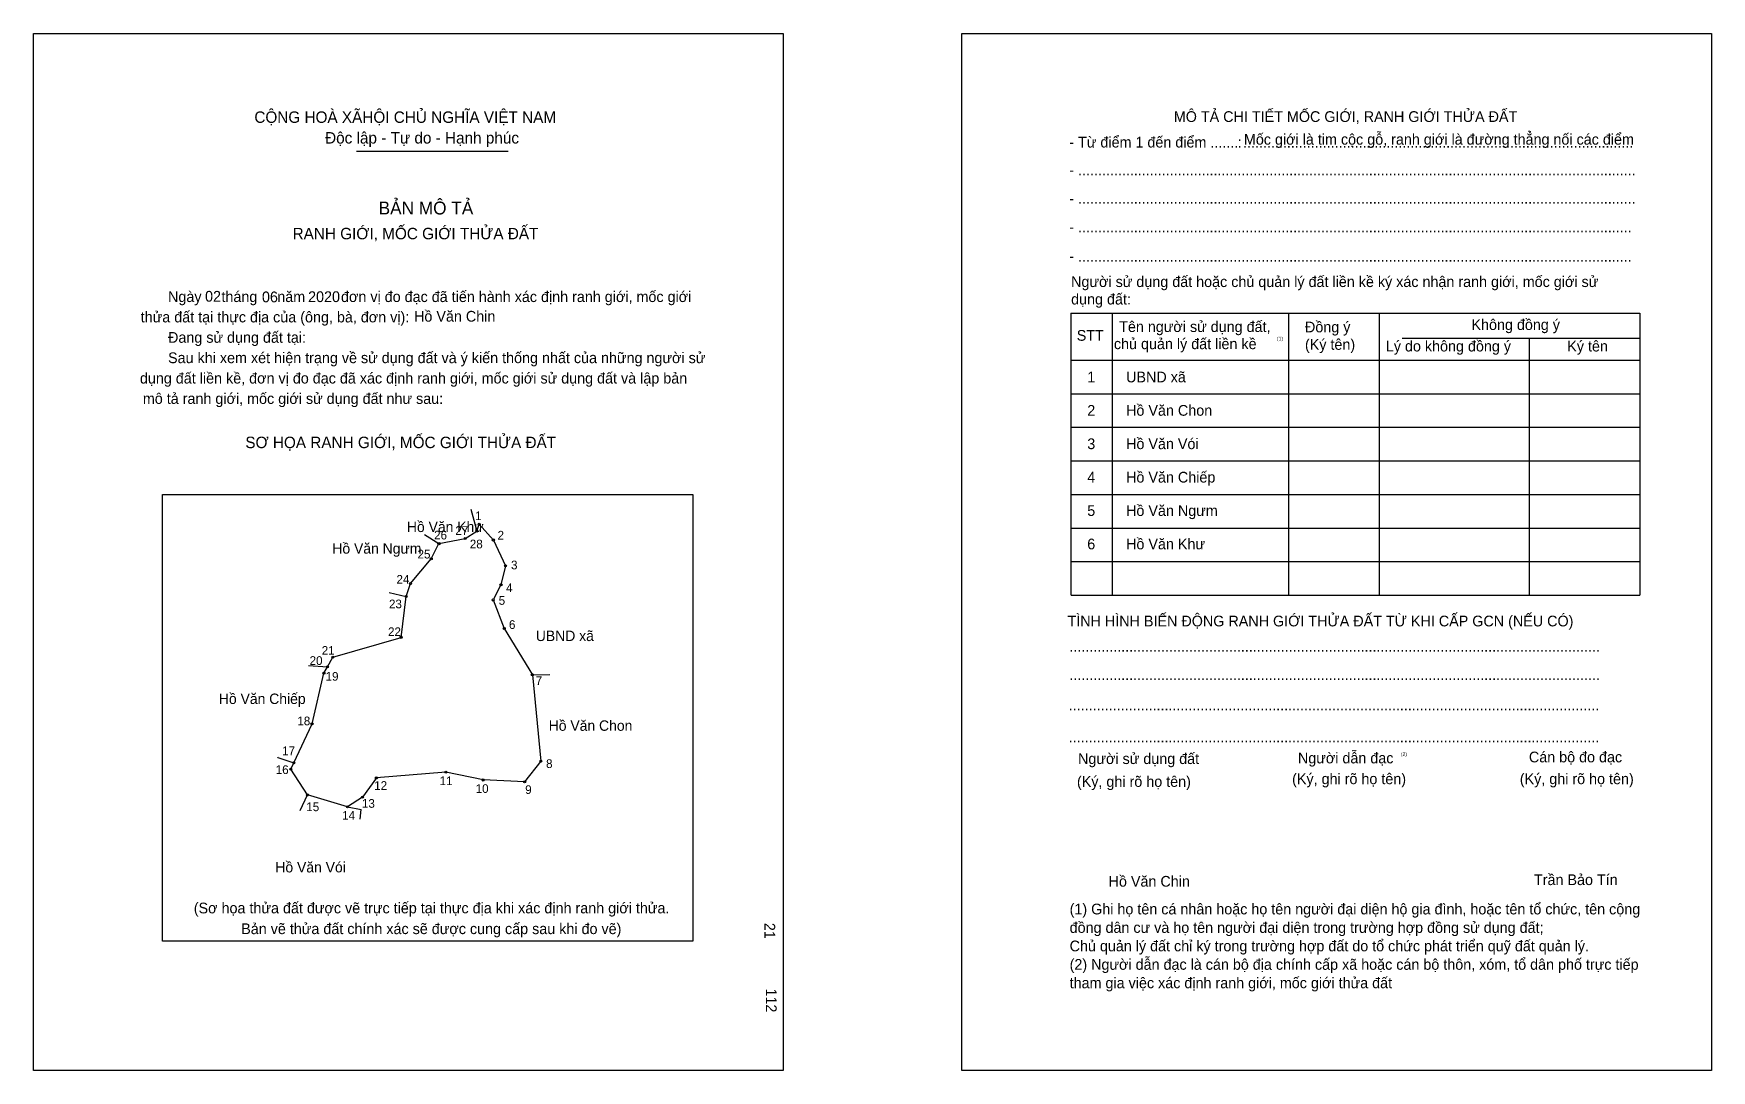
# Model space of a CAD drawing. Extents: x 547832 to 548693, y 1825362 to 1825894.
import ezdxf

# ---------------------------------------------------------------- set-up
doc = ezdxf.new("R2010")
doc.units = 0
for name, color, linetype in [('bmtKhungInTrang1', 7, 'Continuous'), ('bmtKhungInTrang2', 7, 'Continuous'), ('bmtNoiDung', 7, 'Continuous'), ('bmtTemplate', 7, 'Continuous'), ('CanhThua', 7, 'Continuous'), ('MocDinhThua', 7, 'Continuous'), ('RauThua', 7, 'Continuous'), ('SoHieuDinhThua', 7, 'Continuous'), ('TenChuLanCan', 7, 'Continuous')]:
    doc.layers.add(name, color=color, linetype=linetype)

msp = doc.modelspace()

# ---------------------------------------------------------------- linework, layer by layer
at = {"layer": 'bmtKhungInTrang1'}
msp.add_lwpolyline([(547831.96, 1825894.2), (548216.8, 1825894.2), (548216.8, 1825361.92), (547831.96, 1825361.92)], close=True, dxfattribs=at)
at = {"layer": 'bmtKhungInTrang2'}
msp.add_lwpolyline([(548308.57, 1825894.2), (548693.42, 1825894.2), (548693.42, 1825361.92), (548308.57, 1825361.92)], close=True, dxfattribs=at)
at = {"layer": 'bmtTemplate'}
for p, q in [((547997.8, 1825833.88), (548075.62, 1825833.88)), ((548385.78, 1825750.64), (548385.78, 1825605.93)), ((548476.31, 1825750.64), (548476.31, 1825605.93)), ((548522.88, 1825750.81), (548522.88, 1825605.93)), ((548656.57, 1825750.64), (548656.57, 1825605.93)), ((548534.7, 1825737.89), (548656.57, 1825737.89)), ((548364.67, 1825726.52), (548656.57, 1825726.52)), ((548364.67, 1825709.29), (548656.57, 1825709.29)), ((548364.67, 1825692.06), (548656.57, 1825692.06)), ((548364.67, 1825674.84), (548656.57, 1825674.84)), ((548364.67, 1825657.61), (548656.57, 1825657.61)), ((548364.67, 1825640.38), (548656.57, 1825640.38)), ((548364.67, 1825623.16), (548656.57, 1825623.16)), ((548364.67, 1825605.93), (548656.57, 1825605.93))]:
    msp.add_line(p, q, dxfattribs=at)
for points in [[(548364.48, 1825750.64), (548656.57, 1825750.64)], [(548364.48, 1825750.64), (548364.48, 1825605.93)], [(548599.76, 1825737.72), (548599.76, 1825605.93)]]:
    msp.add_lwpolyline(points, dxfattribs=at)
msp.add_lwpolyline([(547898.17, 1825428.21), (547898.17, 1825657.59), (548170.47, 1825657.59), (548170.47, 1825428.21)], close=True, dxfattribs=at)
at = {"layer": 'CanhThua'}
for p, q in [((548053.52, 1825634.95), (548059.52, 1825638.84)), ((548059.52, 1825638.84), (548060.72, 1825642.27)), ((548060.72, 1825642.27), (548068.03, 1825634.2)), ((548036.16, 1825624.51), (548040.1, 1825632.36)), ((548040.1, 1825632.36), (548053.52, 1825634.95)), ((548068.03, 1825634.2), (548074.26, 1825620.93)), ((548025.48, 1825611.84), (548036.16, 1825624.51)), ((548074.26, 1825620.93), (548071.95, 1825611.23)), ((548023.23, 1825605.22), (548025.48, 1825611.84)), ((548071.95, 1825611.23), (548067.91, 1825603.42)), ((548020.64, 1825584.25), (548023.23, 1825605.22)), ((548067.91, 1825603.42), (548073.64, 1825588.82)), ((548073.64, 1825588.82), (548088.05, 1825565.03)), ((547985.6, 1825574.05), (548020.64, 1825584.25)), ((547981.05, 1825565.83), (547982.85, 1825569.08)), ((547982.85, 1825569.08), (547985.6, 1825574.05)), ((547974.93, 1825539.87), (547981.05, 1825565.83)), ((548088.05, 1825565.03), (548092.39, 1825520.67)), ((547965.57, 1825519.86), (547974.93, 1825539.87)), ((547964.05, 1825516.61), (547965.57, 1825519.86)), ((547972.56, 1825503.34), (547964.05, 1825516.61)), ((548092.39, 1825520.67), (548084.1, 1825510.1)), ((548007.97, 1825512.07), (548000.82, 1825502.23)), ((548043.59, 1825515.06), (548007.97, 1825512.07)), ((548062.81, 1825511.02), (548043.59, 1825515.06)), ((548084.1, 1825510.1), (548062.81, 1825511.02)), ((547993.1, 1825497.28), (547972.56, 1825503.34)), ((548000.82, 1825502.23), (547993.1, 1825497.28))]:
    msp.add_line(p, q, dxfattribs=at)
at = {"layer": 'MocDinhThua'}
for centre in [(548059.52, 1825638.84), (548060.72, 1825642.27), (548040.1, 1825632.36), (548053.52, 1825634.95), (548068.03, 1825634.2), (548036.16, 1825624.51), (548074.26, 1825620.93), (548025.48, 1825611.84), (548071.95, 1825611.23), (548023.23, 1825605.22), (548067.91, 1825603.42), (548073.64, 1825588.82), (548020.64, 1825584.25), (547982.85, 1825569.08), (547985.6, 1825574.05), (547981.05, 1825565.83), (548088.05, 1825565.03), (547974.93, 1825539.87), (547964.05, 1825516.61), (547965.57, 1825519.86), (548092.39, 1825520.67), (548007.97, 1825512.07), (548043.59, 1825515.06), (548062.81, 1825511.02), (548084.1, 1825510.1), (547972.56, 1825503.34), (548000.82, 1825502.23), (547993.1, 1825497.28)]:
    msp.add_circle(centre, 0.535, dxfattribs=at)
at = {"layer": 'RauThua'}
for p, q in [((548056.53, 1825650.13), (548059.52, 1825638.84)), ((548032.61, 1825637.12), (548040.1, 1825632.36)), ((548014.59, 1825607.23), (548023.23, 1825605.22)), ((547973.13, 1825569.83), (547982.85, 1825569.08)), ((548088.05, 1825565.03), (548097, 1825565.13)), ((547957.13, 1825522.85), (547957.4, 1825522.52)), ((547957.4, 1825522.52), (547965.57, 1825519.86)), ((547968.8, 1825495.28), (547972.56, 1825503.34)), ((547993.1, 1825497.28), (548000.13, 1825495.83)), ((547999.57, 1825490.84), (548000.13, 1825495.83))]:
    msp.add_line(p, q, dxfattribs=at)

# ---------------------------------------------------------------- texts
at = {"layer": 'bmtNoiDung'}
for s, height, p in [('02', 5.506, (547920.02, 1825756.57)), ('06', 5.506, (547949.22, 1825756.26)), ('2020', 5.506, (547972.91, 1825756.38)), ('Hồ Văn Chin', 5.5064, (548027.31, 1825746.32)), ('1', 5.51, (548372.95, 1825715.15)), ('UBND xã ', 5.506, (548392.88, 1825715.15)), ('2', 5.51, (548372.95, 1825698.01)), ('Hồ Văn Chon ', 5.5064, (548392.88, 1825698.01)), ('3', 5.51, (548372.95, 1825680.86)), ('Hồ Văn Vói ', 5.5064, (548392.88, 1825680.86)), ('4', 5.51, (548372.95, 1825663.71)), ('Hồ Văn Chiếp ', 5.5064, (548392.88, 1825663.71)), ('5', 5.51, (548372.95, 1825646.57)), ('Hồ Văn Ngưm ', 5.5064, (548392.88, 1825646.57)), ('6', 5.51, (548372.95, 1825629.42)), ('Hồ Văn Khư ', 5.5064, (548392.88, 1825629.42)), ('Hồ Văn Chin', 5.5064, (548383.9, 1825456.25))]:
    msp.add_text(s, height=height, dxfattribs=at).set_placement(p)
for s, p in [('21', (548207.22, 1825437.68)), ('112', (548208, 1825403.99))]:
    msp.add_text(s, height=5.506, rotation=270, dxfattribs=at).set_placement(p)
at = {"layer": 'bmtTemplate'}
for s, height, p in [('CỘNG HOÀ XÃHỘI CHỦ NGHĨA VIỆT NAM', 5.8735, (547945.32, 1825848.36)), ('MÔ TẢ CHI TIẾT MỐC GIỚI, RANH GIỚI THỬA ĐẤT', 5.5043, (548417.39, 1825848.83)), ('Độc lập - Tự do - Hạnh phúc', 5.8735, (547981.64, 1825837.74)), ('Mốc giới là tim cộc gỗ, ranh giới là đường thẳng nối các điểm', 5.5043, (548453.38, 1825837.16)), ('- Từ điểm 1 đến điểm .......', 5.5043, (548363.74, 1825835.71)), (':', 5.5, (548450.21, 1825835.71)), ('..................................................................................................', 5.5043, (548452.93, 1825835.71)), ('- ............................................................................................................................................', 5.50433, (548363.74, 1825821.44)), ('BẢN MÔ TẢ', 6.608, (548009.13, 1825801.34)), ('- ............................................................................................................................................', 5.50433, (548363.74, 1825806.8)), ('RANH GIỚI, MỐC GIỚI THỬA ĐẤT', 5.8735, (547964.95, 1825788.59)), ('- ...........................................................................................................................................', 5.50433, (548363.74, 1825792.16)), ('- ...........................................................................................................................................', 5.50433, (548363.74, 1825777.17)), ('Người sử dụng đất hoặc chủ quản lý đất liền kề ký xác nhận ranh giới, mốc giới sử', 5.5043, (548364.67, 1825764.08)), ('Ngày     tháng     năm         đơn vị đo đạc đã tiến hành xác định ranh giới, mốc giới ', 5.5064, (547901.01, 1825756.38)), ('dụng đất:', 5.504, (548364.67, 1825755.12)), ('thửa đất tại thực địa của (ông, bà, đơn vị):', 5.5064, (547886.97, 1825745.93)), ('Đang sử dụng đất tại:', 5.5064, (547901.01, 1825735.47)), ('STT', 5.504, (548367.55, 1825736.51)), ('Tên người sử dụng đất,', 5.5043, (548389.33, 1825740.99)), ('Đồng ý', 5.504, (548484.73, 1825740.82)), ('Không đồng ý', 5.5043, (548570.21, 1825742.03)), ('chủ quản lý đất liền kề', 5.5043, (548386.63, 1825732.19)), ('(1)', 1.835, (548470.35, 1825736.71)), ('(Ký tên)', 5.504, (548484.73, 1825731.86)), ('Lý do không đồng ý', 5.5043, (548526.25, 1825731)), ('Ký tên', 5.504, (548619.4, 1825731)), ('Sau khi xem xét hiện trạng về sử dụng đất và ý kiến thống nhất của những người sử ', 5.5064, (547901.01, 1825725.01)), ('dụng đất liền kề, đơn vị đo đạc đã xác định ranh giới, mốc giới sử dụng đất và lập bản', 5.5064, (547886.56, 1825714.55)), ('mô tả ranh giới, mốc giới sử dụng đất như sau:', 5.5064, (547888.07, 1825704.09)), ('SƠ HỌA RANH GIỚI, MỐC GIỚI THỬA ĐẤT', 5.8735, (547940.68, 1825681.38)), ('TÌNH HÌNH BIẾN ĐỘNG RANH GIỚI THỬA ĐẤT TỪ KHI CẤP GCN (NẾU CÓ)', 5.5043, (548362.81, 1825589.87)), ('.....................................................................................................................................', 5.51259, (548363.74, 1825576.91)), ('.....................................................................................................................................', 5.51259, (548363.74, 1825562.27)), ('.....................................................................................................................................', 5.51259, (548363.45, 1825546.77)), ('.....................................................................................................................................', 5.51259, (548363.45, 1825530.4)), ('Người sử dụng đất', 5.5043, (548368.23, 1825519.21)), ('Người dẫn đạc', 5.5043, (548481.12, 1825519.55)), ('(2)', 1.835, (548533.98, 1825523.35)), ('Cán bộ đo đạc', 5.5043, (548599.7, 1825520.07)), ('(Ký, ghi rõ họ tên)', 5.5043, (548367.66, 1825507.49)), ('(Ký, ghi rõ họ tên)', 5.5043, (548478.13, 1825508.87)), ('(Ký, ghi rõ họ tên)', 5.5043, (548595.03, 1825508.87)), ('Trần Bảo Tín', 5.5043, (548602.32, 1825457.07)), ('(Sơ họa thửa đất được vẽ trực tiếp tại thực địa khi xác định ranh giới thửa.', 5.5064, (547914.23, 1825442.55)), ('(1) Ghi họ tên cá nhân hoặc họ tên người đại diện hộ gia đình, hoặc tên tổ chức, tên cộng', 5.5043, (548363.9, 1825442.02)), ('đồng dân cư và họ tên người đại diện trong trường hợp đồng sử dụng đất;', 5.5043, (548363.9, 1825432.54)), ('Bản vẽ thửa đất chính xác sẽ được cung cấp sau khi đo vẽ)', 5.5064, (547938.57, 1825431.9)), ('Chủ quản lý đất chỉ ký trong trường hợp đất do tổ chức phát triển quỹ đất quản lý.', 5.5043, (548363.9, 1825423.07)), ('(2) Người dẫn đạc là cán bộ địa chính cấp xã hoặc cán bộ thôn, xóm, tổ dân phố trực tiếp', 5.5043, (548363.9, 1825413.59)), ('tham gia việc xác định ranh giới, mốc giới thửa đất', 5.5043, (548363.9, 1825404.12))]:
    msp.add_text(s, height=height, dxfattribs=at).set_placement(p)
at = {"layer": 'SoHieuDinhThua'}
for s, height, p in [('1', 4.46, (548058.68, 1825644.41)), ('26', 4.459, (548037.61, 1825634.51)), ('27', 4.459, (548048.53, 1825636.86)), ('2', 4.46, (548070.18, 1825634.44)), ('25', 4.459, (548029.1, 1825624.73)), ('28', 4.459, (548055.94, 1825629.93)), ('3', 4.46, (548077.1, 1825619.16)), ('24', 4.459, (548018.29, 1825611.8)), ('4', 4.46, (548074.55, 1825607.45)), ('23', 4.459, (548014.43, 1825599.16)), ('5', 4.46, (548070.76, 1825600.96)), ('22', 4.459, (548013.95, 1825584.91)), ('6', 4.46, (548076.04, 1825588.57)), ('21', 4.459, (547979.92, 1825575.3)), ('20', 4.459, (547973.68, 1825570.09)), ('19', 4.459, (547981.89, 1825561.99)), ('7', 4.46, (548089.78, 1825559.82)), ('18', 4.459, (547967.39, 1825539.11)), ('17', 4.459, (547959.58, 1825523.76)), ('16', 4.459, (547956.28, 1825514.09)), ('8', 4.46, (548095.08, 1825517.19)), ('12', 4.459, (548006.86, 1825505.95)), ('11', 4.459, (548040.42, 1825508.38)), ('10', 4.459, (548058.94, 1825504.37)), ('9', 4.46, (548084.36, 1825503.82)), ('15', 4.459, (547971.97, 1825495.02)), ('13', 4.459, (548000.55, 1825496.76)), ('14', 4.459, (547990.41, 1825490.63))]:
    msp.add_text(s, height=height, dxfattribs=at).set_placement(p)
at = {"layer": 'TenChuLanCan'}
for s, height, p in [('Hồ Văn Khư', 5.35, (548023.64, 1825638.3)), ('Hồ Văn Ngưm', 5.3503, (547985.35, 1825627.21)), ('UBND xã', 5.35, (548089.83, 1825582.35)), ('Hồ Văn Chiếp', 5.3503, (547927.1, 1825550.04)), ('Hồ Văn Chon', 5.3503, (548096.44, 1825536.26)), ('Hồ Văn Vói', 5.35, (547956.09, 1825463.58))]:
    msp.add_text(s, height=height, dxfattribs=at).set_placement(p)

doc.saveas('drawing.dxf')
